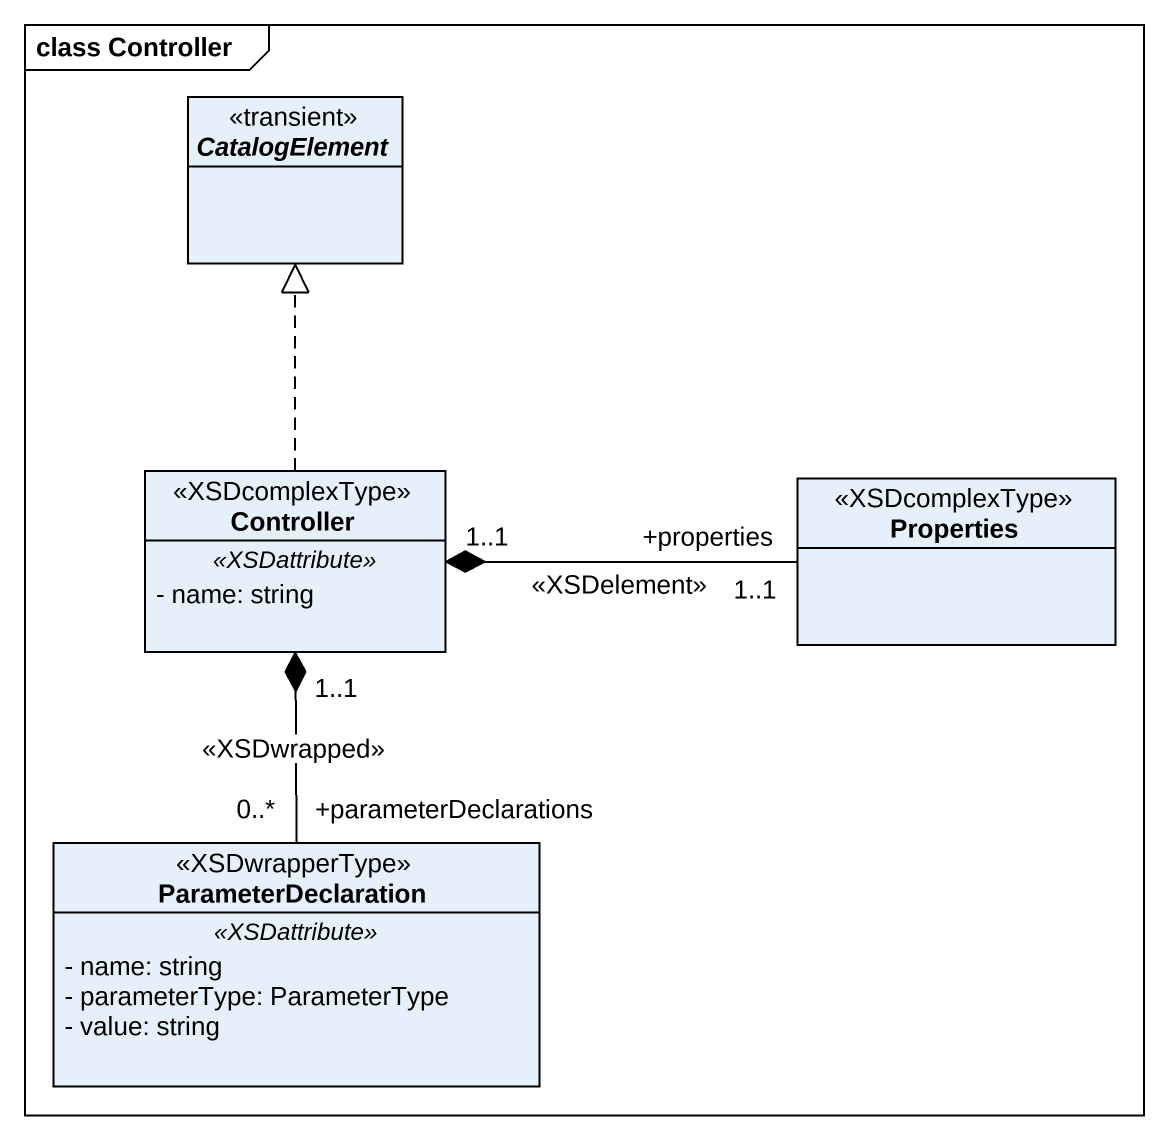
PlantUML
@startuml
mainframe class Controller
hide circle
hide empty members
skinparam classAttributeIconSize 0
interface CatalogElement <<transient>>
class Controller <<XSDcomplexType>> {
  .. <<XSDattribute>> ..
  - name: string
}
class Properties <<XSDcomplexType>>
class ParameterDeclaration <<XSDwrapperType>> {
  .. <<XSDattribute>> ..
  - name: string
  - parameterType: ParameterType
  - value: string
}
Controller .up.|> CatalogElement
Controller "1..1" *-right- "+properties\n1..1" Properties : <<XSDelement>>
Controller "1..1" *-- "+parameterDeclarations\n0..*" ParameterDeclaration : <<XSDwrapped>>
@enduml
